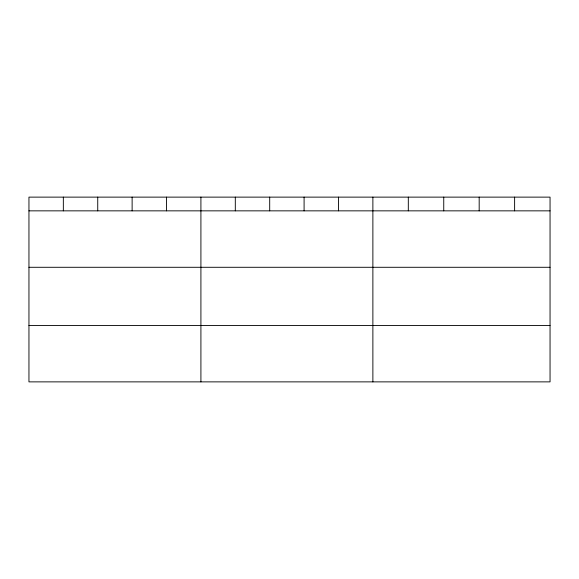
<?xml version="1.0" encoding="UTF-8"?>
<svg xmlns="http://www.w3.org/2000/svg" width="579" height="579" viewBox="0 0 579 579"><rect width="100%" height="100%" fill="white"/><g stroke="black" fill="none" stroke-linecap="round" stroke-linejoin="round"><path stroke-width="0.87" d="M550.05 210.85L550.05 381.872L28.95 381.872L28.95 197.128L550.05 197.128L550.05 210.85L28.95 210.85M28.95 267.288L550.05 267.288M28.95 325.434L550.05 325.434M514.615 197.128L514.615 210.85M479.18 197.128L479.18 210.85M443.746 197.128L443.746 210.85M408.311 197.128L408.311 210.85M372.876 197.128L372.876 381.872M338.483 197.128L338.483 210.85M304.091 197.128L304.091 210.85M269.698 197.128L269.698 210.85M235.306 197.128L235.306 210.85M200.913 197.128L200.913 381.872M166.52 197.128L166.52 210.85M132.128 197.128L132.128 210.85M97.735 197.128L97.735 210.85M63.343 197.128L63.343 210.85"/></g></svg>
